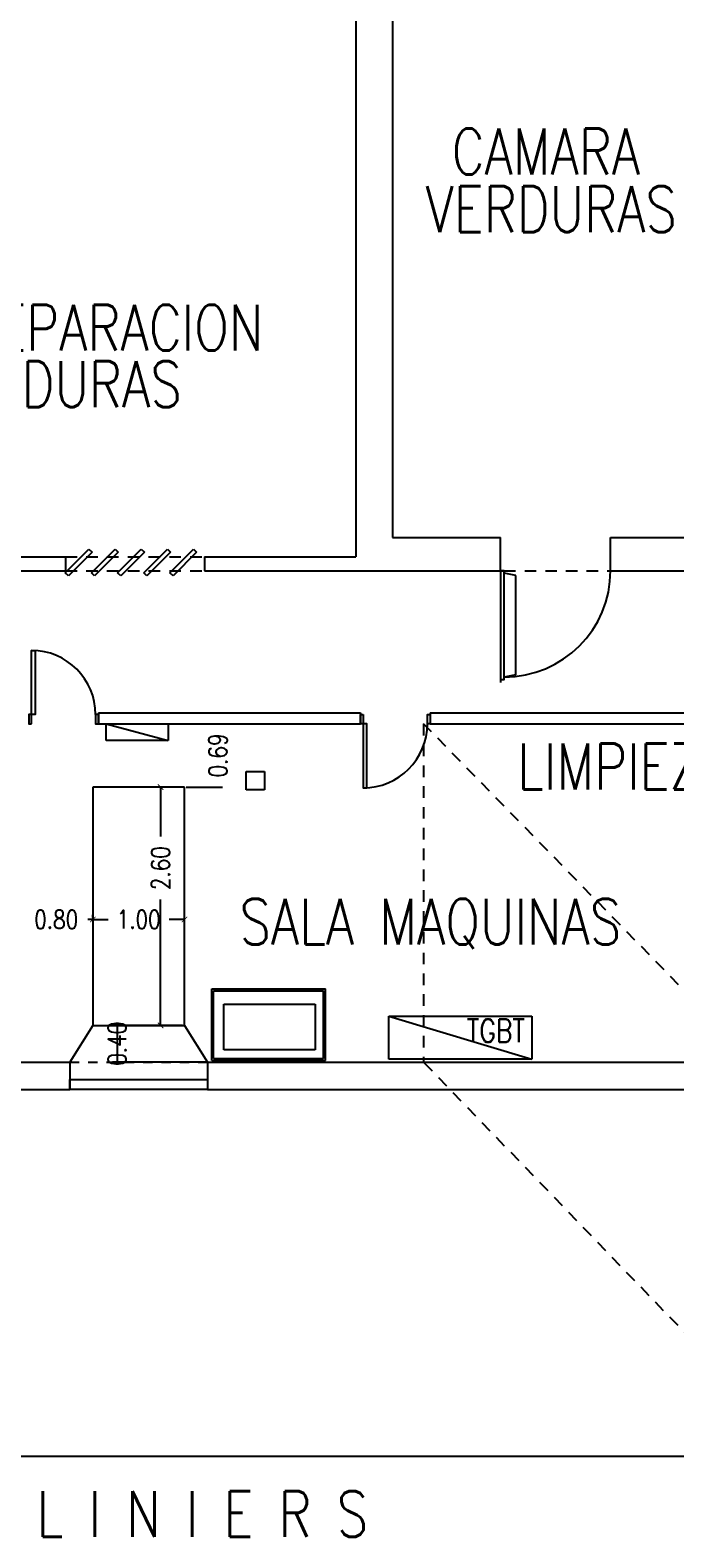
# Model space of a CAD drawing. Header units: millimetres. Extents: x -434 to 213, y 66 to 172.
# Drawn here: x -183.82 to -176.78, y 75.07 to 91.5 of the extents above; entities that cross this region are included whole.
import ezdxf

# ---------------------------------------------------------------- set-up
doc = ezdxf.new("R2010")
doc.units = ezdxf.units.MM
doc.linetypes.add('HIDDEN', pattern=[9.525, 6.35, -3.175])
doc.linetypes.add('HIDDEN2', pattern=[0.1875, 0.125, -0.0625])
for name, color, linetype in [('0_CAMARAS', 4, 'Continuous'), ('0_CARPINTERIA', 2, 'Continuous'), ('0_MUROS', 7, 'Continuous'), ('E_EQUIPAMIENTO', 1, 'Continuous'), ('E_EXHIBIDORAS', 1, 'Continuous'), ('INO-CAMARAS', 9, 'Continuous')]:
    doc.layers.add(name, color=color, linetype=linetype)
doc.styles.add('ROMANS', font='ROMANS.SHX', dxfattribs={"width": 0.8, "height": 0.2})

# ---------------------------------------------------------------- blocks, each defined once
blk = doc.blocks.new('_ArchTick')
at = {"color": 0, "linetype": 'ByBlock', "const_width": 0.15}
blk.add_lwpolyline([(-0.5, -0.5), (0.5, 0.5)], dxfattribs=at)

msp = doc.modelspace()

# ---------------------------------------------------------------- linework, layer by layer
at = {"color": 8}
for points in [[(-183.803, 84.038), (-183.803, 84.738), (-183.763, 84.738), (-183.763, 84.038)], [(-183.803, 83.938), (-183.803, 84.038), (-183.833, 84.038), (-183.833, 83.938)], [(-183.073, 83.938), (-183.073, 84.038), (-183.103, 84.038), (-183.103, 83.938)], [(-180.182, 84.038), (-180.182, 83.938), (-180.212, 83.938), (-180.212, 84.038)], [(-179.452, 84.038), (-179.452, 83.938), (-179.482, 83.938), (-179.482, 84.038)], [(-180.182, 83.938), (-180.182, 83.238), (-180.142, 83.238), (-180.142, 83.938)]]:
    msp.add_lwpolyline(points, close=True, dxfattribs=at)
for centre, start, end in [((-183.803, 84.038), 0, 90), ((-180.182, 83.938), 270, 0)]:
    msp.add_arc(centre, 0.7, start, end, dxfattribs=at)
at = {"layer": '0_CAMARAS', "color": 8}
for p, q in [((-179.863, 92.958), (-179.863, 85.968)), ((-179.863, 85.968), (-178.683, 85.968)), ((-178.683, 85.608), (-178.683, 85.968)), ((-177.483, 85.968), (-176.003, 85.968)), ((-177.483, 85.608), (-177.483, 85.968))]:
    msp.add_line(p, q, dxfattribs=at)
at = {"layer": '0_CAMARAS', "color": 8, "linetype": 'ByBlock'}
for p, q in [((-182.113, 83.938), (-181.718, 83.938)), ((-181.768, 83.938), (-181.768, 83.933)), ((-182.153, 83.248), (-182.444, 83.248)), ((-182.394, 83.248), (-182.394, 82.707)), ((-182.113, 83.248), (-181.718, 83.248)), ((-181.768, 83.248), (-181.768, 83.253)), ((-182.394, 80.648), (-182.394, 82.02)), ((-183.133, 81.928), (-183.133, 81.753)), ((-183.133, 81.823), (-183.133, 81.853)), ((-182.133, 81.823), (-182.133, 81.853)), ((-183.133, 81.803), (-183.189, 81.803)), ((-183.133, 81.803), (-182.965, 81.803)), ((-182.133, 81.803), (-182.3, 81.803)), ((-182.414, 80.648), (-182.919, 80.648)), ((-182.869, 80.648), (-182.869, 80.248)), ((-182.153, 80.648), (-182.444, 80.648)), ((-181.903, 80.248), (-182.919, 80.248))]:
    msp.add_line(p, q, dxfattribs=at)
at = {"layer": '0_CARPINTERIA', "color": 8}
for p, q in [((-183.383, 79.948), (-183.383, 80.058)), ((-183.383, 80.058), (-181.883, 80.058)), ((-181.883, 80.058), (-181.883, 79.948)), ((-181.883, 79.948), (-183.383, 79.948))]:
    msp.add_line(p, q, dxfattribs=at)
at = {"layer": '0_MUROS', "color": 8}
for p, q in [((-180.263, 92.958), (-180.263, 85.758)), ((-185.933, 85.758), (-183.433, 85.758)), ((-183.433, 85.758), (-183.433, 85.608)), ((-181.913, 85.758), (-180.263, 85.758)), ((-181.913, 85.758), (-181.913, 85.608)), ((-186.083, 85.608), (-183.433, 85.608)), ((-181.913, 85.608), (-179.863, 85.608)), ((-179.863, 85.608), (-178.644, 85.608)), ((-178.683, 85.548), (-178.683, 84.387)), ((-177.483, 85.608), (-175.643, 85.608)), ((-183.073, 84.058), (-180.212, 84.058)), ((-183.073, 84.058), (-183.073, 83.938)), ((-180.212, 84.058), (-180.212, 83.938)), ((-179.452, 84.058), (-175.643, 84.058)), ((-179.452, 84.058), (-179.452, 83.938)), ((-179.452, 84.058), (-179.452, 83.938)), ((-183.073, 83.938), (-180.212, 83.938)), ((-179.452, 83.938), (-175.883, 83.938)), ((-181.458, 83.416), (-181.258, 83.416)), ((-181.458, 83.216), (-181.458, 83.416)), ((-181.258, 83.416), (-181.258, 83.216)), ((-181.258, 83.216), (-181.458, 83.216)), ((-181.836, 80.266), (-181.836, 81.046)), ((-181.836, 81.046), (-180.595, 81.046)), ((-180.595, 80.266), (-180.595, 81.046)), ((-181.816, 80.286), (-181.816, 81.026)), ((-181.816, 81.026), (-180.615, 81.026)), ((-180.615, 80.286), (-180.615, 81.026)), ((-183.933, 80.248), (-183.383, 80.248)), ((-183.383, 80.248), (-183.383, 79.948)), ((-181.883, 80.248), (-162.99, 80.248)), ((-181.883, 80.248), (-181.883, 79.948)), ((-181.836, 80.266), (-180.595, 80.266)), ((-181.816, 80.286), (-180.615, 80.286)), ((-196.883, 79.948), (-183.383, 79.948)), ((-181.883, 79.948), (-162.866, 79.948)), ((-206.559, 75.948), (-174.838, 75.948))]:
    msp.add_line(p, q, dxfattribs=at)
at = {"layer": '0_MUROS', "color": 8, "linetype": 'HIDDEN', "ltscale": 0.02}
for p, q in [((-183.433, 85.758), (-181.913, 85.758)), ((-183.433, 85.608), (-181.913, 85.608)), ((-179.523, 83.938), (-179.523, 80.248)), ((-170.868, 75.087), (-179.523, 83.938)), ((-174.538, 75.087), (-179.523, 80.248))]:
    msp.add_line(p, q, dxfattribs=at)
at = {"layer": '0_MUROS', "color": 8, "linetype": 'HIDDEN', "ltscale": 0.01}
msp.add_line((-183.383, 80.248), (-181.883, 80.248), dxfattribs=at)
at = {"layer": 'E_EQUIPAMIENTO', "color": 8}
for p, q in [((-182.989, 83.938), (-182.31, 83.938)), ((-182.989, 83.755), (-182.989, 83.938)), ((-182.989, 83.938), (-182.31, 83.755)), ((-182.31, 83.938), (-182.31, 83.755)), ((-182.31, 83.755), (-182.989, 83.755)), ((-182.133, 83.248), (-183.133, 83.248)), ((-183.133, 83.248), (-183.133, 80.648)), ((-182.133, 80.648), (-182.133, 83.248)), ((-181.705, 80.88), (-180.705, 80.88)), ((-181.705, 80.38), (-181.705, 80.88)), ((-180.705, 80.88), (-180.705, 80.38)), ((-179.901, 80.748), (-178.342, 80.748)), ((-179.901, 80.28), (-179.901, 80.748)), ((-179.901, 80.748), (-178.342, 80.28)), ((-178.342, 80.748), (-178.342, 80.28)), ((-183.133, 80.648), (-183.383, 80.248)), ((-183.133, 80.648), (-182.133, 80.648)), ((-182.133, 80.648), (-181.883, 80.248)), ((-180.705, 80.38), (-181.705, 80.38)), ((-178.342, 80.28), (-179.901, 80.28))]:
    msp.add_line(p, q, dxfattribs=at)
at = {"layer": 'E_EXHIBIDORAS', "color": 8}
for p, q in [((-183.434, 85.585), (-183.176, 85.843)), ((-183.142, 85.808), (-183.4, 85.55)), ((-183.176, 85.843), (-183.142, 85.808)), ((-183.149, 85.585), (-182.891, 85.843)), ((-182.856, 85.808), (-183.114, 85.55)), ((-182.891, 85.843), (-182.856, 85.808)), ((-182.864, 85.585), (-182.605, 85.843)), ((-182.571, 85.808), (-182.829, 85.55)), ((-182.605, 85.843), (-182.571, 85.808)), ((-182.578, 85.585), (-182.32, 85.843)), ((-182.285, 85.808), (-182.544, 85.55)), ((-182.32, 85.843), (-182.285, 85.808)), ((-182.293, 85.585), (-182.034, 85.843)), ((-182, 85.808), (-182.258, 85.55)), ((-182.034, 85.843), (-182, 85.808)), ((-183.4, 85.55), (-183.434, 85.585)), ((-183.114, 85.55), (-183.149, 85.585)), ((-182.829, 85.55), (-182.864, 85.585)), ((-182.544, 85.55), (-182.578, 85.585)), ((-182.258, 85.55), (-182.293, 85.585))]:
    msp.add_line(p, q, dxfattribs=at)
at = {"layer": 'INO-CAMARAS', "color": 8, "linetype": 'HIDDEN2'}
msp.add_line((-178.644, 85.608), (-177.483, 85.608), dxfattribs=at)
at = {"layer": 'INO-CAMARAS', "color": 8}
for p, q in [((-178.515, 85.556), (-178.644, 85.582)), ((-178.515, 84.472), (-178.515, 85.556)), ((-178.515, 84.472), (-178.644, 84.447))]:
    msp.add_line(p, q, dxfattribs=at)
msp.add_lwpolyline([(-178.644, 85.608), (-178.683, 85.608), (-178.683, 84.421), (-178.644, 84.421)], close=True, dxfattribs=at)
msp.add_arc((-178.644, 85.608), 1.161, 270, 0, dxfattribs=at)

# ---------------------------------------------------------------- block references
at = {"layer": '0_CAMARAS', "color": 8, "linetype": 'ByBlock', "xscale": 0.06, "yscale": 0.06, "zscale": 0.06}
for p, rotation in [((-182.394, 83.248), 90), ((-183.133, 81.803), 180), ((-182.394, 80.648), 270)]:
    msp.add_blockref('_ArchTick', p, dxfattribs=dict(at, rotation=rotation))
msp.add_blockref('_ArchTick', (-182.133, 81.803), dxfattribs=at)

# ---------------------------------------------------------------- texts
at = {"layer": '0_CAMARAS', "color": 8, "linetype": 'ByBlock', "char_height": 0.2, "attachment_point": 5, "rotation": 90, "style": 'ROMANS'}
for s, insert in [('\\A1;0.69', (-181.768, 83.593)), ('\\A1;2.60', (-182.394, 82.363)), ('\\A1;0.40', (-182.869, 80.448))]:
    msp.add_mtext(s, dxfattribs=dict(at, insert=insert))
at = {"layer": '0_CAMARAS', "color": 8, "linetype": 'ByBlock', "char_height": 0.2, "attachment_point": 5, "style": 'ROMANS'}
for s, insert in [('\\A1;0.80', (-183.533, 81.803)), ('\\A1;1.00', (-182.633, 81.803))]:
    msp.add_mtext(s, dxfattribs=dict(at, insert=insert))
at = {"layer": '0_MUROS', "color": 8, "style": 'ROMANS', "width": 0.8}
for s, p in [('CAMARA', (-179.217, 89.93)), ('VERDURAS', (-179.501, 89.302)), ('PREPARACION', (-184.906, 88.009)), ('VERDURAS', (-184.906, 87.393)), ('LIMPIEZA', (-178.502, 83.222)), ('SALA MAQUINAS', (-181.532, 81.529)), ('S A N T I A G O  DE  L I N I E R S ', (-189.935, 75.069))]:
    msp.add_text(s, height=0.5, dxfattribs=at).set_placement(p)
at = {"layer": 'E_EQUIPAMIENTO', "color": 8, "style": 'ROMANS', "width": 0.8}
msp.add_text('TGBT', height=0.25, dxfattribs=at).set_placement((-179.051, 80.465))

doc.saveas('drawing.dxf')
